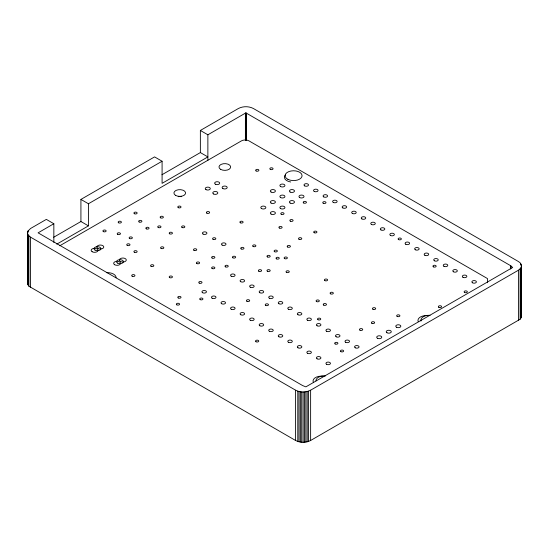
<?xml version="1.0" encoding="UTF-8"?>
<svg xmlns="http://www.w3.org/2000/svg" width="549" height="549" viewBox="0 0 549 549"><rect width="100%" height="100%" fill="white"/><g stroke="black" fill="none" stroke-linecap="round" stroke-linejoin="round"><path stroke-width="0.82" d="M161.962 174.747L200.364 152.574L200.364 130.456L238.376 108.51C242.981 106.108 248.793 106.108 253.398 108.51L518.441 261.537L520.129 262.806L521.461 265.071L521.55 316.169L520.129 319.237L310.624 440.49C306.019 442.892 300.207 442.892 295.602 440.49L28.871 286.194L27.45 283.126L27.45 232.831L27.814 231.246L30.559 228.494L46.336 219.387L53.843 223.724L53.843 242.438M27.45 283.126L27.814 281.541M521.55 265.874L520.74 268.221L518.441 270.204L310.624 390.188C306.019 392.597 300.207 392.597 295.602 390.188L30.559 237.168L28.26 235.178L27.45 232.831M53.692 237.25L80.923 221.528L80.923 199.417L154.571 156.897L162.085 161.234L162.085 183.345L207.872 156.911L200.364 152.574M53.843 223.724L38.094 232.838L302.623 385.57L305.862 386.867L512.691 267.459L510.44 265.586L245.877 112.861L207.872 134.793L200.364 130.456M80.923 199.417L88.437 203.754L162.085 161.234M56.787 244.14L88.437 225.865L88.437 203.754M59.786 245.76L241.457 140.873A5.312 3.068 0 0 1 248.965 140.873L487.485 278.576L487.485 282.708M80.923 221.528L88.437 225.865M521.186 314.584L521.55 316.169M521.461 265.071L521.461 316.972M521.186 267.459L521.186 317.754M520.74 263.527L520.74 265.229M520.74 268.221L520.74 318.516M520.129 268.935L520.129 319.237M518.441 270.204L518.441 320.506M510.906 265.867L510.906 268.413M510.44 265.586L510.44 268.983M310.624 390.188L310.624 440.49M308.428 391.163L308.428 441.465M307.179 391.519L307.179 441.815M305.862 391.773L305.862 442.075M304.503 391.931L304.503 442.233M303.117 391.986L303.117 442.281M301.73 391.931L301.73 442.233M300.365 391.773L300.365 442.075M299.047 391.519L299.047 441.815M297.805 391.163L297.805 441.465M295.602 390.188L295.602 440.49M246.377 113.135L246.377 140.318M245.877 112.861L245.877 140.05M245.396 113.135L245.396 140.318M207.872 134.793L207.872 160.301M30.559 237.168L30.559 287.463M28.871 235.898L28.871 286.194M28.26 230.484L28.26 232.186M28.26 235.178L28.26 285.473M27.814 234.416L27.814 284.718M27.539 232.028L27.539 283.929M315.956 380.917A8.496 4.907 0 0 1 325.612 375.873M421.001 321.035A8.496 4.907 0 0 1 430.066 315.27M106.547 272.688A8.496 4.907 0 0 1 116.065 277.815M178.247 196.693A5.84 3.369 0 0 1 181.273 196.693M313.314 382.276A8.496 4.907 0 0 1 323.718 376.271M418.235 321.7A8.496 4.907 0 0 1 427.932 315.6M290.702 181.994A8.496 4.907 0 0 1 285.542 174.802M287.896 179.331A8.496 4.907 0 0 0 301.888 176.696A8.496 4.907 0 0 0 290.949 171.013A8.496 4.907 0 0 0 287.896 179.331M340.881 351.655A1.62 0.933 0 0 0 343.592 351.236A1.62 0.933 0 0 0 341.608 350.09A1.62 0.933 0 0 0 340.881 351.655M269.367 331.267A2.258 1.304 0 0 0 273.148 330.683A2.258 1.304 0 0 0 270.382 329.084A2.258 1.304 0 0 0 269.367 331.267M253.13 246.474A1.62 0.933 0 0 0 255.841 246.055A1.62 0.933 0 0 0 253.858 244.909A1.62 0.933 0 0 0 253.13 246.474M304.661 185.885A2.258 1.304 0 0 0 308.435 185.301A2.258 1.304 0 0 0 305.676 183.702A2.258 1.304 0 0 0 304.661 185.885M279.359 228.027A1.62 0.933 0 0 0 282.069 227.609A1.62 0.933 0 0 0 280.086 226.463A1.62 0.933 0 0 0 279.359 228.027M316.56 301.538A1.62 0.933 0 0 0 319.271 301.12A1.62 0.933 0 0 0 317.281 299.974A1.62 0.933 0 0 0 316.56 301.538M371.426 224.431A2.258 1.304 0 0 0 375.207 223.848A2.258 1.304 0 0 0 372.442 222.249A2.258 1.304 0 0 0 371.426 224.431M134.375 252.259A1.62 0.933 0 0 0 137.085 251.84A1.62 0.933 0 0 0 135.102 250.694A1.62 0.933 0 0 0 134.375 252.259M97.887 248.436A3.452 1.99 0 0 0 103.665 247.537A3.452 1.99 0 0 0 99.438 245.101A3.452 1.99 0 0 0 97.887 248.436M323.237 203.247A1.62 0.933 0 0 0 325.941 202.828A1.62 0.933 0 0 0 323.958 201.682A1.62 0.933 0 0 0 323.237 203.247M333.277 202.403A2.258 1.304 0 0 0 337.052 201.819A2.258 1.304 0 0 0 334.286 200.227A2.258 1.304 0 0 0 333.277 202.403M280.628 197.558A2.525 1.455 0 0 0 284.849 196.906A2.525 1.455 0 0 0 281.761 195.121A2.525 1.455 0 0 0 280.628 197.558M290.167 192.047A2.525 1.455 0 0 0 294.388 191.395A2.525 1.455 0 0 0 291.299 189.611A2.525 1.455 0 0 0 290.167 192.047M221.679 303.727A2.258 1.304 0 0 0 225.454 303.144A2.258 1.304 0 0 0 222.688 301.552A2.258 1.304 0 0 0 221.679 303.727M265.716 305.395A1.62 0.933 0 0 0 268.427 304.976A1.62 0.933 0 0 0 266.443 303.83A1.62 0.933 0 0 0 265.716 305.395M193.989 250.33A1.62 0.933 0 0 0 196.7 249.912A1.62 0.933 0 0 0 194.717 248.766A1.62 0.933 0 0 0 193.989 250.33M345.678 342.281A2.258 1.304 0 0 0 349.452 341.698A2.258 1.304 0 0 0 346.687 340.099A2.258 1.304 0 0 0 345.678 342.281M443.921 266.286A2.258 1.304 0 0 0 447.696 265.702A2.258 1.304 0 0 0 444.93 264.103A2.258 1.304 0 0 0 443.921 266.286M314.2 191.388A2.258 1.304 0 0 0 317.974 190.805A2.258 1.304 0 0 0 315.208 189.213A2.258 1.304 0 0 0 314.2 191.388M299.706 197.558A2.525 1.455 0 0 0 303.926 196.906A2.525 1.455 0 0 0 300.838 195.121A2.525 1.455 0 0 0 299.706 197.558M202.602 292.72A2.258 1.304 0 0 0 206.376 292.13A2.258 1.304 0 0 0 203.61 290.538A2.258 1.304 0 0 0 202.602 292.72M196.851 263.547A1.62 0.933 0 0 0 199.562 263.129A1.62 0.933 0 0 0 197.578 261.983A1.62 0.933 0 0 0 196.851 263.547M169.675 233.805A1.62 0.933 0 0 0 172.379 233.387A1.62 0.933 0 0 0 170.396 232.241A1.62 0.933 0 0 0 169.675 233.805M336.139 336.77A2.258 1.304 0 0 0 339.913 336.187A2.258 1.304 0 0 0 337.148 334.588A2.258 1.304 0 0 0 336.139 336.77M246.926 301.271A1.62 0.933 0 0 0 249.637 300.845A1.62 0.933 0 0 0 247.654 299.706A1.62 0.933 0 0 0 246.926 301.271M240.345 222.798A1.62 0.933 0 0 0 243.056 222.372A1.62 0.933 0 0 0 241.073 221.233A1.62 0.933 0 0 0 240.345 222.798M464.591 292.459A1.62 0.933 0 0 0 467.302 292.041A1.62 0.933 0 0 0 465.312 290.895A1.62 0.933 0 0 0 464.591 292.459M323.738 196.899A2.258 1.304 0 0 0 327.513 196.316A2.258 1.304 0 0 0 324.747 194.717A2.258 1.304 0 0 0 323.738 196.899M280.628 186.543A2.525 1.455 0 0 0 284.849 185.891A2.525 1.455 0 0 0 281.761 184.107A2.525 1.455 0 0 0 280.628 186.543M240.757 281.706A2.258 1.304 0 0 0 244.531 281.115A2.258 1.304 0 0 0 241.766 279.523A2.258 1.304 0 0 0 240.757 281.706M287.655 247.023A1.62 0.933 0 0 0 290.366 246.604A1.62 0.933 0 0 0 288.383 245.458A1.62 0.933 0 0 0 287.655 247.023M433.401 266.848A1.62 0.933 0 0 0 436.112 266.43A1.62 0.933 0 0 0 434.129 265.284A1.62 0.933 0 0 0 433.401 266.848M377.444 338.259A2.525 1.455 0 0 0 381.665 337.601A2.525 1.455 0 0 0 378.57 335.823A2.525 1.455 0 0 0 377.444 338.259M231.218 276.195A2.258 1.304 0 0 0 234.993 275.612A2.258 1.304 0 0 0 232.227 274.013A2.258 1.304 0 0 0 231.218 276.195M299.006 239.261A1.62 0.933 0 0 0 301.717 238.842A1.62 0.933 0 0 0 299.733 237.696A1.62 0.933 0 0 0 299.006 239.261M132.179 276.209A1.62 0.933 0 0 0 134.889 275.79A1.62 0.933 0 0 0 132.906 274.644A1.62 0.933 0 0 0 132.179 276.209M274.589 251.703A1.62 0.933 0 0 0 277.3 251.284A1.62 0.933 0 0 0 275.317 250.138A1.62 0.933 0 0 0 274.589 251.703M317.061 358.799A2.258 1.304 0 0 0 320.836 358.216A2.258 1.304 0 0 0 318.07 356.617A2.258 1.304 0 0 0 317.061 358.799M288.445 342.281A2.258 1.304 0 0 0 292.219 341.698A2.258 1.304 0 0 0 289.46 340.099A2.258 1.304 0 0 0 288.445 342.281M276.497 258.867A1.62 0.933 0 0 0 279.208 258.449A1.62 0.933 0 0 0 277.224 257.303A1.62 0.933 0 0 0 276.497 258.867M372.929 309.252A1.62 0.933 0 0 0 375.64 308.833A1.62 0.933 0 0 0 373.656 307.687A1.62 0.933 0 0 0 372.929 309.252M139.144 221.968A1.62 0.933 0 0 0 141.855 221.549A1.62 0.933 0 0 0 139.871 220.403A1.62 0.933 0 0 0 139.144 221.968M361.894 218.927A2.258 1.304 0 0 0 365.668 218.337A2.258 1.304 0 0 0 362.903 216.745A2.258 1.304 0 0 0 361.894 218.927M271.089 214.076A2.525 1.455 0 0 0 275.31 213.424A2.525 1.455 0 0 0 272.222 211.639A2.525 1.455 0 0 0 271.089 214.076M160.61 217.836A1.62 0.933 0 0 0 163.321 217.418A1.62 0.933 0 0 0 161.331 216.272A1.62 0.933 0 0 0 160.61 217.836M158.222 227.478A1.62 0.933 0 0 0 160.932 227.06A1.62 0.933 0 0 0 158.949 225.913A1.62 0.933 0 0 0 158.222 227.478M175.625 195.396A5.84 3.369 0 0 0 185.404 193.886A5.84 3.369 0 0 0 178.247 189.755A5.84 3.369 0 0 0 175.625 195.396M146.302 228.851A1.62 0.933 0 0 0 149.012 228.432A1.62 0.933 0 0 0 147.029 227.286A1.62 0.933 0 0 0 146.302 228.851M396.515 327.245A2.525 1.455 0 0 0 400.736 326.593A2.525 1.455 0 0 0 397.648 324.809A2.525 1.455 0 0 0 396.515 327.245M405.766 244.257A2.258 1.304 0 0 0 409.54 243.674A2.258 1.304 0 0 0 406.782 242.075A2.258 1.304 0 0 0 405.766 244.257M255.992 341.746A1.62 0.933 0 0 0 258.703 341.327A1.62 0.933 0 0 0 256.719 340.181A1.62 0.933 0 0 0 255.992 341.746M267.438 271.254A1.62 0.933 0 0 0 270.142 270.835A1.62 0.933 0 0 0 268.159 269.689A1.62 0.933 0 0 0 267.438 271.254M103.377 231.603A1.62 0.933 0 0 0 106.087 231.184A1.62 0.933 0 0 0 104.104 230.038A1.62 0.933 0 0 0 103.377 231.603M240.757 314.742A2.258 1.304 0 0 0 244.531 314.158A2.258 1.304 0 0 0 241.766 312.566A2.258 1.304 0 0 0 240.757 314.742M352.355 213.417A2.258 1.304 0 0 0 356.129 212.834A2.258 1.304 0 0 0 353.364 211.235A2.258 1.304 0 0 0 352.355 213.417M250.296 287.209A2.258 1.304 0 0 0 254.07 286.626A2.258 1.304 0 0 0 251.305 285.027A2.258 1.304 0 0 0 250.296 287.209M203.082 234.066A2.258 1.304 0 0 0 206.856 233.483A2.258 1.304 0 0 0 204.091 231.891A2.258 1.304 0 0 0 203.082 234.066M231.218 309.238A2.258 1.304 0 0 0 234.993 308.655A2.258 1.304 0 0 0 232.227 307.056A2.258 1.304 0 0 0 231.218 309.238M278.906 336.77A2.258 1.304 0 0 0 282.687 336.187A2.258 1.304 0 0 0 279.921 334.588A2.258 1.304 0 0 0 278.906 336.77M259.835 292.72A2.258 1.304 0 0 0 263.609 292.13A2.258 1.304 0 0 0 260.844 290.538A2.258 1.304 0 0 0 259.835 292.72M176.819 304.846A1.62 0.933 0 0 0 179.53 304.427A1.62 0.933 0 0 0 177.547 303.281A1.62 0.933 0 0 0 176.819 304.846M462.999 277.3A2.258 1.304 0 0 0 466.774 276.717A2.258 1.304 0 0 0 464.008 275.118A2.258 1.304 0 0 0 462.999 277.3M317.988 319.717A1.62 0.933 0 0 0 320.698 319.298A1.62 0.933 0 0 0 318.715 318.152A1.62 0.933 0 0 0 317.988 319.717M472.538 282.804A2.258 1.304 0 0 0 476.312 282.22A2.258 1.304 0 0 0 473.547 280.621A2.258 1.304 0 0 0 472.538 282.804M199.239 283.092A1.62 0.933 0 0 0 201.95 282.673A1.62 0.933 0 0 0 199.966 281.527A1.62 0.933 0 0 0 199.239 283.092M290.167 203.061A2.525 1.455 0 0 0 294.388 202.409A2.525 1.455 0 0 0 291.299 200.625A2.525 1.455 0 0 0 290.167 203.061M386.976 332.749A2.525 1.455 0 0 0 391.197 332.097A2.525 1.455 0 0 0 388.109 330.313A2.525 1.455 0 0 0 386.976 332.749M371.879 323.292A1.62 0.933 0 0 0 374.59 322.874A1.62 0.933 0 0 0 372.606 321.728A1.62 0.933 0 0 0 371.879 323.292M212.113 258.037A1.62 0.933 0 0 0 214.824 257.618A1.62 0.933 0 0 0 212.84 256.472A1.62 0.933 0 0 0 212.113 258.037M307.522 353.295A2.258 1.304 0 0 0 311.297 352.705A2.258 1.304 0 0 0 308.538 351.113A2.258 1.304 0 0 0 307.522 353.295M453.46 271.789A2.258 1.304 0 0 0 457.235 271.206A2.258 1.304 0 0 0 454.469 269.607A2.258 1.304 0 0 0 453.46 271.789M182.069 227.478A1.62 0.933 0 0 0 184.78 227.06A1.62 0.933 0 0 0 182.796 225.913A1.62 0.933 0 0 0 182.069 227.478M297.983 314.742A2.258 1.304 0 0 0 301.758 314.158A2.258 1.304 0 0 0 298.999 312.566A2.258 1.304 0 0 0 297.983 314.742M270.3 169.38A1.62 0.933 0 0 0 273.004 168.962A1.62 0.933 0 0 0 271.021 167.816A1.62 0.933 0 0 0 270.3 169.38M307.522 320.252A2.258 1.304 0 0 0 311.297 319.669A2.258 1.304 0 0 0 308.538 318.07A2.258 1.304 0 0 0 307.522 320.252M317.061 325.756A2.258 1.304 0 0 0 320.836 325.173A2.258 1.304 0 0 0 318.07 323.581A2.258 1.304 0 0 0 317.061 325.756M326.6 331.267A2.258 1.304 0 0 0 330.374 330.683A2.258 1.304 0 0 0 327.609 329.084A2.258 1.304 0 0 0 326.6 331.267M355.217 347.785A2.258 1.304 0 0 0 358.991 347.201A2.258 1.304 0 0 0 356.226 345.602A2.258 1.304 0 0 0 355.217 347.785M92.163 251.737A3.452 1.99 0 0 0 97.942 250.845A3.452 1.99 0 0 0 93.714 248.402A3.452 1.99 0 0 0 92.163 251.737M213.067 239.316A1.62 0.933 0 0 0 215.778 238.897A1.62 0.933 0 0 0 213.794 237.751A1.62 0.933 0 0 0 213.067 239.316M330.573 293.832A1.62 0.933 0 0 0 333.284 293.413A1.62 0.933 0 0 0 331.301 292.267A1.62 0.933 0 0 0 330.573 293.832M259.835 325.756A2.258 1.304 0 0 0 263.609 325.173A2.258 1.304 0 0 0 260.844 323.581A2.258 1.304 0 0 0 259.835 325.756M297.983 347.785A2.258 1.304 0 0 0 301.758 347.201A2.258 1.304 0 0 0 298.999 345.602A2.258 1.304 0 0 0 297.983 347.785M250.296 320.252A2.258 1.304 0 0 0 254.07 319.669A2.258 1.304 0 0 0 251.305 318.07A2.258 1.304 0 0 0 250.296 320.252M326.6 364.303A2.258 1.304 0 0 0 330.374 363.719A2.258 1.304 0 0 0 327.609 362.127A2.258 1.304 0 0 0 326.6 364.303M261.55 208.572A2.525 1.455 0 0 0 265.771 207.92A2.525 1.455 0 0 0 262.683 206.136A2.525 1.455 0 0 0 261.55 208.572M267.438 256.939A1.62 0.933 0 0 0 270.142 256.52A1.62 0.933 0 0 0 268.159 255.374A1.62 0.933 0 0 0 267.438 256.939M114.672 264.735A3.452 1.99 0 0 0 120.451 263.843A3.452 1.99 0 0 0 116.223 261.399A3.452 1.99 0 0 0 114.672 264.735M359.959 330.175A1.62 0.933 0 0 0 362.669 329.757A1.62 0.933 0 0 0 360.686 328.611A1.62 0.933 0 0 0 359.959 330.175M280.628 208.572A2.525 1.455 0 0 0 284.849 207.92A2.525 1.455 0 0 0 281.761 206.136A2.525 1.455 0 0 0 280.628 208.572M258.853 271.254A1.62 0.933 0 0 0 261.564 270.835A1.62 0.933 0 0 0 259.581 269.689A1.62 0.933 0 0 0 258.853 271.254M314.172 232.707A1.62 0.933 0 0 0 316.883 232.289A1.62 0.933 0 0 0 314.9 231.143A1.62 0.933 0 0 0 314.172 232.707M256.122 170.952A1.62 0.933 0 0 0 258.833 170.533A1.62 0.933 0 0 0 256.85 169.387A1.62 0.933 0 0 0 256.122 170.952M434.383 260.775A2.258 1.304 0 0 0 438.157 260.192A2.258 1.304 0 0 0 435.391 258.6A2.258 1.304 0 0 0 434.383 260.775M271.089 203.061A2.525 1.455 0 0 0 275.31 202.409A2.525 1.455 0 0 0 272.222 200.625A2.525 1.455 0 0 0 271.089 203.061M281.266 214.261A1.62 0.933 0 0 0 283.977 213.842A1.62 0.933 0 0 0 281.994 212.696A1.62 0.933 0 0 0 281.266 214.261M288.445 309.238A2.258 1.304 0 0 0 292.219 308.655A2.258 1.304 0 0 0 289.46 307.056A2.258 1.304 0 0 0 288.445 309.238M390.504 235.446A2.258 1.304 0 0 0 394.285 234.862A2.258 1.304 0 0 0 391.519 233.263A2.258 1.304 0 0 0 390.504 235.446M398.588 239.59A1.62 0.933 0 0 0 401.298 239.172A1.62 0.933 0 0 0 399.315 238.026A1.62 0.933 0 0 0 398.588 239.59M424.844 255.271A2.258 1.304 0 0 0 428.618 254.688A2.258 1.304 0 0 0 425.852 253.089A2.258 1.304 0 0 0 424.844 255.271M269.367 298.224A2.258 1.304 0 0 0 273.148 297.64A2.258 1.304 0 0 0 270.382 296.041A2.258 1.304 0 0 0 269.367 298.224M278.906 303.727A2.258 1.304 0 0 0 282.687 303.144A2.258 1.304 0 0 0 279.921 301.552A2.258 1.304 0 0 0 278.906 303.727M342.816 207.913A2.258 1.304 0 0 0 346.591 207.33A2.258 1.304 0 0 0 343.825 205.731A2.258 1.304 0 0 0 342.816 207.913M222.887 188.54A2.525 1.455 0 0 0 227.108 187.882A2.525 1.455 0 0 0 224.019 186.097A2.525 1.455 0 0 0 222.887 188.54M215.38 184.203A2.525 1.455 0 0 0 219.6 183.551A2.525 1.455 0 0 0 216.505 181.767A2.525 1.455 0 0 0 215.38 184.203M95.025 250.083A3.452 1.99 0 0 0 100.803 249.191A3.452 1.99 0 0 0 96.576 246.755A3.452 1.99 0 0 0 95.025 250.083M178.253 297.963A1.62 0.933 0 0 0 180.964 297.544A1.62 0.933 0 0 0 178.981 296.398A1.62 0.933 0 0 0 178.253 297.963M117.534 263.081A3.452 1.99 0 0 0 123.312 262.189A3.452 1.99 0 0 0 119.085 259.746A3.452 1.99 0 0 0 117.534 263.081M225.467 266.848A1.62 0.933 0 0 0 228.178 266.43A1.62 0.933 0 0 0 226.195 265.284A1.62 0.933 0 0 0 225.467 266.848M303.679 202.972A1.62 0.933 0 0 0 306.39 202.554A1.62 0.933 0 0 0 304.407 201.408A1.62 0.933 0 0 0 303.679 202.972M286.509 272.359A1.62 0.933 0 0 0 289.22 271.94A1.62 0.933 0 0 0 287.237 270.794A1.62 0.933 0 0 0 286.509 272.359M161.083 248.402A1.62 0.933 0 0 0 163.794 247.983A1.62 0.933 0 0 0 161.811 246.837A1.62 0.933 0 0 0 161.083 248.402M415.305 249.761A2.258 1.304 0 0 0 419.079 249.177A2.258 1.304 0 0 0 416.314 247.585A2.258 1.304 0 0 0 415.305 249.761M169.668 277.588A1.62 0.933 0 0 0 172.379 277.17A1.62 0.933 0 0 0 170.396 276.023A1.62 0.933 0 0 0 169.668 277.588M134.375 213.705A1.62 0.933 0 0 0 137.085 213.287A1.62 0.933 0 0 0 135.102 212.14A1.62 0.933 0 0 0 134.375 213.705M200.193 299.617A1.62 0.933 0 0 0 202.904 299.198A1.62 0.933 0 0 0 200.92 298.052A1.62 0.933 0 0 0 200.193 299.617M151.071 266.299A1.62 0.933 0 0 0 153.782 265.881A1.62 0.933 0 0 0 151.798 264.735A1.62 0.933 0 0 0 151.071 266.299M178.253 207.652A1.62 0.933 0 0 0 180.964 207.234A1.62 0.933 0 0 0 178.981 206.088A1.62 0.933 0 0 0 178.253 207.652M212.113 268.502A1.62 0.933 0 0 0 214.824 268.084A1.62 0.933 0 0 0 212.84 266.938A1.62 0.933 0 0 0 212.113 268.502M117.685 234.361A1.62 0.933 0 0 0 120.396 233.943A1.62 0.933 0 0 0 118.412 232.797A1.62 0.933 0 0 0 117.685 234.361M118.639 222.798A1.62 0.933 0 0 0 121.35 222.372A1.62 0.933 0 0 0 119.366 221.233A1.62 0.933 0 0 0 118.639 222.798M127.224 245.376A1.62 0.933 0 0 0 129.935 244.95A1.62 0.933 0 0 0 127.951 243.811A1.62 0.933 0 0 0 127.224 245.376M129.605 238.492A1.62 0.933 0 0 0 132.316 238.067A1.62 0.933 0 0 0 130.333 236.928A1.62 0.933 0 0 0 129.605 238.492M241.203 248.951A1.62 0.933 0 0 0 243.914 248.532A1.62 0.933 0 0 0 241.931 247.386A1.62 0.933 0 0 0 241.203 248.951M290.325 221.144A1.62 0.933 0 0 0 293.036 220.725A1.62 0.933 0 0 0 291.052 219.579A1.62 0.933 0 0 0 290.325 221.144M206.87 213.156A1.62 0.933 0 0 0 209.581 212.738A1.62 0.933 0 0 0 207.591 211.591A1.62 0.933 0 0 0 206.87 213.156M284.602 258.586A1.62 0.933 0 0 0 287.312 258.167A1.62 0.933 0 0 0 285.329 257.021A1.62 0.933 0 0 0 284.602 258.586M335.158 343.949A1.62 0.933 0 0 0 337.868 343.523A1.62 0.933 0 0 0 335.885 342.384A1.62 0.933 0 0 0 335.158 343.949M323.718 305.12A1.62 0.933 0 0 0 326.429 304.702A1.62 0.933 0 0 0 324.438 303.556A1.62 0.933 0 0 0 323.718 305.12M324.85 280.614A1.62 0.933 0 0 0 327.561 280.196A1.62 0.933 0 0 0 325.578 279.05A1.62 0.933 0 0 0 324.85 280.614M438.836 307.323A1.62 0.933 0 0 0 441.547 306.905A1.62 0.933 0 0 0 439.564 305.759A1.62 0.933 0 0 0 438.836 307.323M397.153 316.409A1.62 0.933 0 0 0 399.864 315.991A1.62 0.933 0 0 0 397.881 314.845A1.62 0.933 0 0 0 397.153 316.409M232.906 257.817A1.62 0.933 0 0 0 235.617 257.399A1.62 0.933 0 0 0 233.634 256.253A1.62 0.933 0 0 0 232.906 257.817M271.089 192.047A2.525 1.455 0 0 0 275.31 191.395A2.525 1.455 0 0 0 272.222 189.611A2.525 1.455 0 0 0 271.089 192.047M380.965 229.935A2.258 1.304 0 0 0 384.746 229.352A2.258 1.304 0 0 0 381.98 227.76A2.258 1.304 0 0 0 380.965 229.935M120.396 261.427A3.452 1.99 0 0 0 126.174 260.535A3.452 1.99 0 0 0 121.947 258.092A3.452 1.99 0 0 0 120.396 261.427M213.499 193.955A2.525 1.455 0 0 0 217.72 193.303A2.525 1.455 0 0 0 214.632 191.519A2.525 1.455 0 0 0 213.499 193.955M205.992 189.618A2.525 1.455 0 0 0 210.212 188.966A2.525 1.455 0 0 0 207.117 187.182A2.525 1.455 0 0 0 205.992 189.618M220.691 169.38A5.84 3.369 0 0 0 230.463 167.87A5.84 3.369 0 0 0 223.313 163.739A5.84 3.369 0 0 0 220.691 169.38M222.153 245.08A2.258 1.304 0 0 0 225.934 244.497A2.258 1.304 0 0 0 223.168 242.905A2.258 1.304 0 0 0 222.153 245.08M212.14 298.224A2.258 1.304 0 0 0 215.915 297.64A2.258 1.304 0 0 0 213.149 296.041A2.258 1.304 0 0 0 212.14 298.224"/></g></svg>
